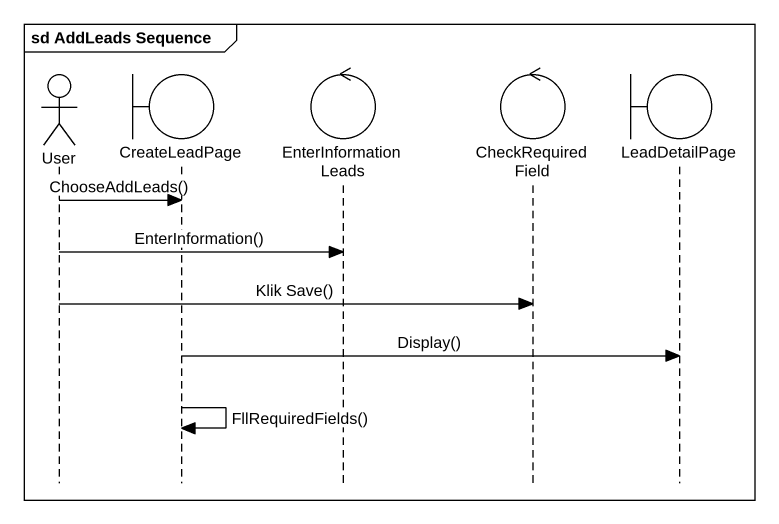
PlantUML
@startuml
mainframe sd AddLeads Sequence
hide footbox
actor User
boundary CreateLeadPage
control EnterInformationLeads
control CheckRequiredField
boundary LeadDetailPage

User -> CreateLeadPage : ChooseAddLeads()
User -> EnterInformationLeads : EnterInformation()
User -> CheckRequiredField : Klik Save()
CreateLeadPage -> LeadDetailPage : Display()
CreateLeadPage -> CreateLeadPage : FllRequiredFields()
@enduml
